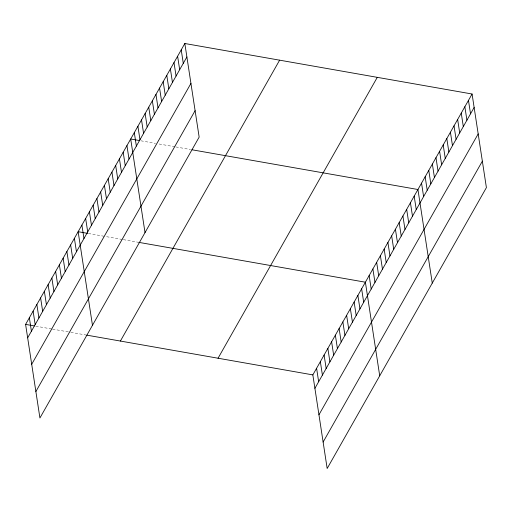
<?xml version="1.0" encoding="UTF-8"?>
<svg xmlns="http://www.w3.org/2000/svg" width="512" height="512" viewBox="0 0 512 512"><rect width="100%" height="100%" fill="white"/><g stroke="black" fill="none" stroke-linecap="round" stroke-linejoin="round"><path stroke-width="0.38" stroke-dasharray="2.56 1.92" d="M140.902 140.8L155.488 143.366M159.13 144.006L175.174 146.822M175.904 146.95L190.483 149.517M88.352 233.491L105.126 236.442M106.586 236.698L122.624 239.514M123.354 239.642L137.939 242.208M35.808 326.182L51.853 329.005M52.576 329.133L70.08 332.205M70.81 332.333L86.118 335.027"/><path stroke-width="0.77" d="M184.832 43.507L199.155 137.107L39.923 417.99L25.6 324.39L184.832 43.507L472.077 94.01L486.4 187.61L327.168 468.493L312.845 374.893L472.077 94.01M27.661 337.837L186.893 56.954M31.706 364.288L190.938 83.405M35.878 391.539L195.11 110.656M120.39 341.056L279.622 60.173M218.054 358.227L377.286 77.344M314.899 388.346L474.138 107.462M318.95 414.79L478.182 133.914M323.117 442.048L482.355 161.165M139.443 140.544L130.694 139.008L145.018 232.608M191.942 149.773L417.939 189.51L432.262 283.11M87.629 233.363L78.144 231.699L92.467 325.299M138.669 242.336L365.389 282.202L379.712 375.802M25.6 324.39L34.349 325.926M86.848 335.155L312.845 374.893M468.467 100.378L470.528 113.83M464.858 106.739L466.918 120.192M461.248 113.107L463.309 126.56M457.638 119.475L459.699 132.928M454.029 125.843L456.09 139.296M450.419 132.211L452.48 145.658M446.81 138.573L448.87 152.026M443.2 144.941L445.261 158.394M439.59 151.309L441.651 164.762M435.981 157.677L438.042 171.13M432.378 164.045L434.432 177.491M428.768 170.406L430.822 183.859M425.158 176.774L427.213 190.227M421.549 183.142L423.603 196.595M414.182 196.128L416.243 209.581M410.432 202.752L412.486 216.205M406.675 209.37L408.736 222.822M402.925 215.994L404.979 229.446M399.168 222.611L401.229 236.064M395.418 229.235L397.478 242.688M391.661 235.853L393.722 249.306M387.91 242.477L389.971 255.93M384.16 249.094L386.214 262.547M380.403 255.718L382.464 269.171M376.653 262.336L378.707 275.789M372.896 268.96L374.957 282.413M369.146 275.578L371.2 289.03M361.638 288.819L363.693 302.272M357.882 295.443L359.942 308.896M354.131 302.061L356.186 315.514M350.374 308.685L352.435 322.138M346.624 315.302L348.685 328.755M342.867 321.926L344.928 335.379M339.117 328.544L341.178 341.997M335.366 335.168L337.421 348.621M331.61 341.786L333.67 355.238M327.859 348.41L329.914 361.862M324.102 355.027L326.163 368.48M320.352 361.651L322.406 375.104M316.595 368.269L318.656 381.722M181.222 49.869L183.283 63.322M177.613 56.237L179.674 69.69M174.003 62.605L176.064 76.058M170.394 68.973L172.454 82.426M166.784 75.341L168.845 88.787M163.174 81.702L165.235 95.155M159.571 88.07L161.626 101.523M155.962 94.438L158.016 107.891M152.352 100.806L154.406 114.259M148.742 107.174L150.797 120.621M145.133 113.536L147.187 126.989M141.523 119.904L143.578 133.357M137.914 126.272L139.968 139.725M134.304 132.64L136.365 146.093M126.938 145.626L128.998 159.078M123.187 152.25L125.248 165.696M119.437 158.867L121.491 172.32M115.68 165.491L117.741 178.938M111.93 172.109L113.984 185.562M108.173 178.733L110.234 192.179M104.422 185.35L106.477 198.803M100.666 191.974L102.726 205.421M96.915 198.592L98.97 212.045M93.158 205.216L95.219 218.662M89.408 211.834L91.462 225.286M85.651 218.458L87.712 231.904M81.901 225.075L83.962 238.528M74.394 238.317L76.454 251.77M70.643 244.941L72.698 258.387M66.886 251.558L68.947 265.011M63.136 258.182L65.19 271.629M59.379 264.8L61.44 278.253M55.629 271.424L57.683 284.87M51.872 278.042L53.933 291.494M48.122 284.666L50.176 298.112M44.365 291.283L46.426 304.736M40.614 297.907L42.669 311.354M36.858 304.525L38.918 317.978M33.107 311.149L35.168 324.595M29.35 317.766L31.411 331.219"/></g></svg>
